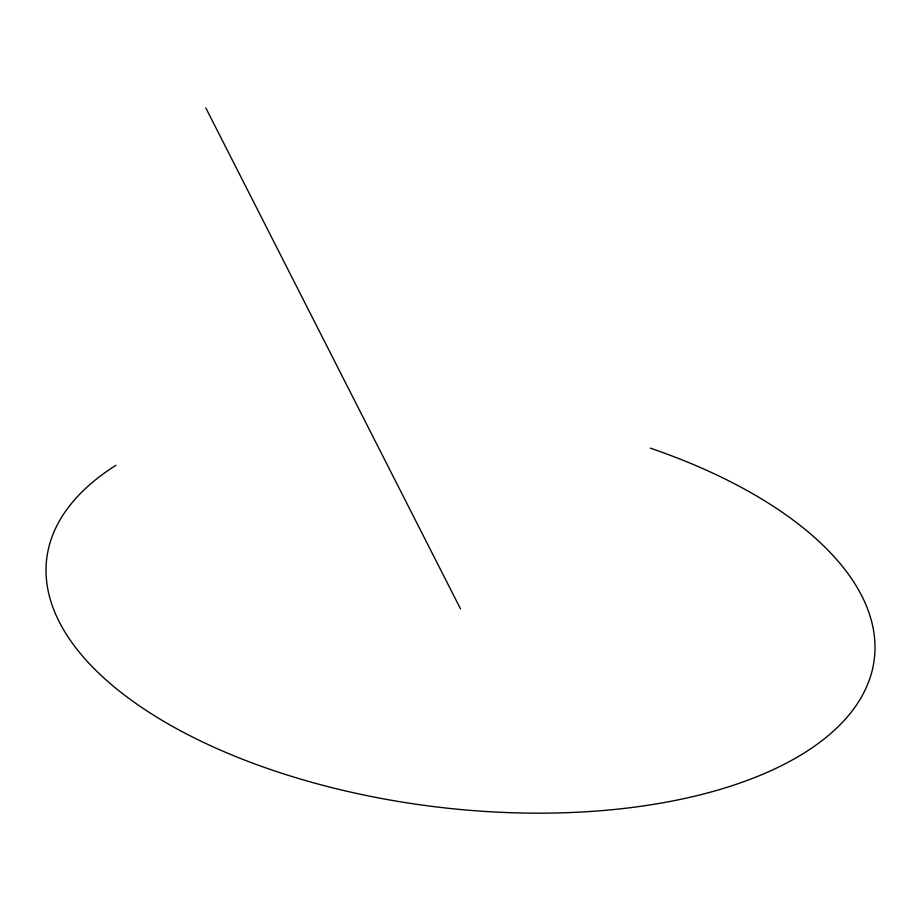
<?xml version="1.0" encoding="UTF-8"?>
<svg xmlns="http://www.w3.org/2000/svg" width="921" height="921" viewBox="0 0 921 921"><rect width="100%" height="100%" fill="white"/><g stroke="black" fill="none" stroke-linecap="round" stroke-linejoin="round"><path stroke-width="1.38" d="M205.797 107.907L460.5 608.862M650.364 448.147A416.81 199.523 6.9 0 1 821.509 741.014A416.81 199.523 6.9 0 1 243.317 759.56A416.81 199.523 6.9 0 1 115.942 465.301"/></g></svg>
